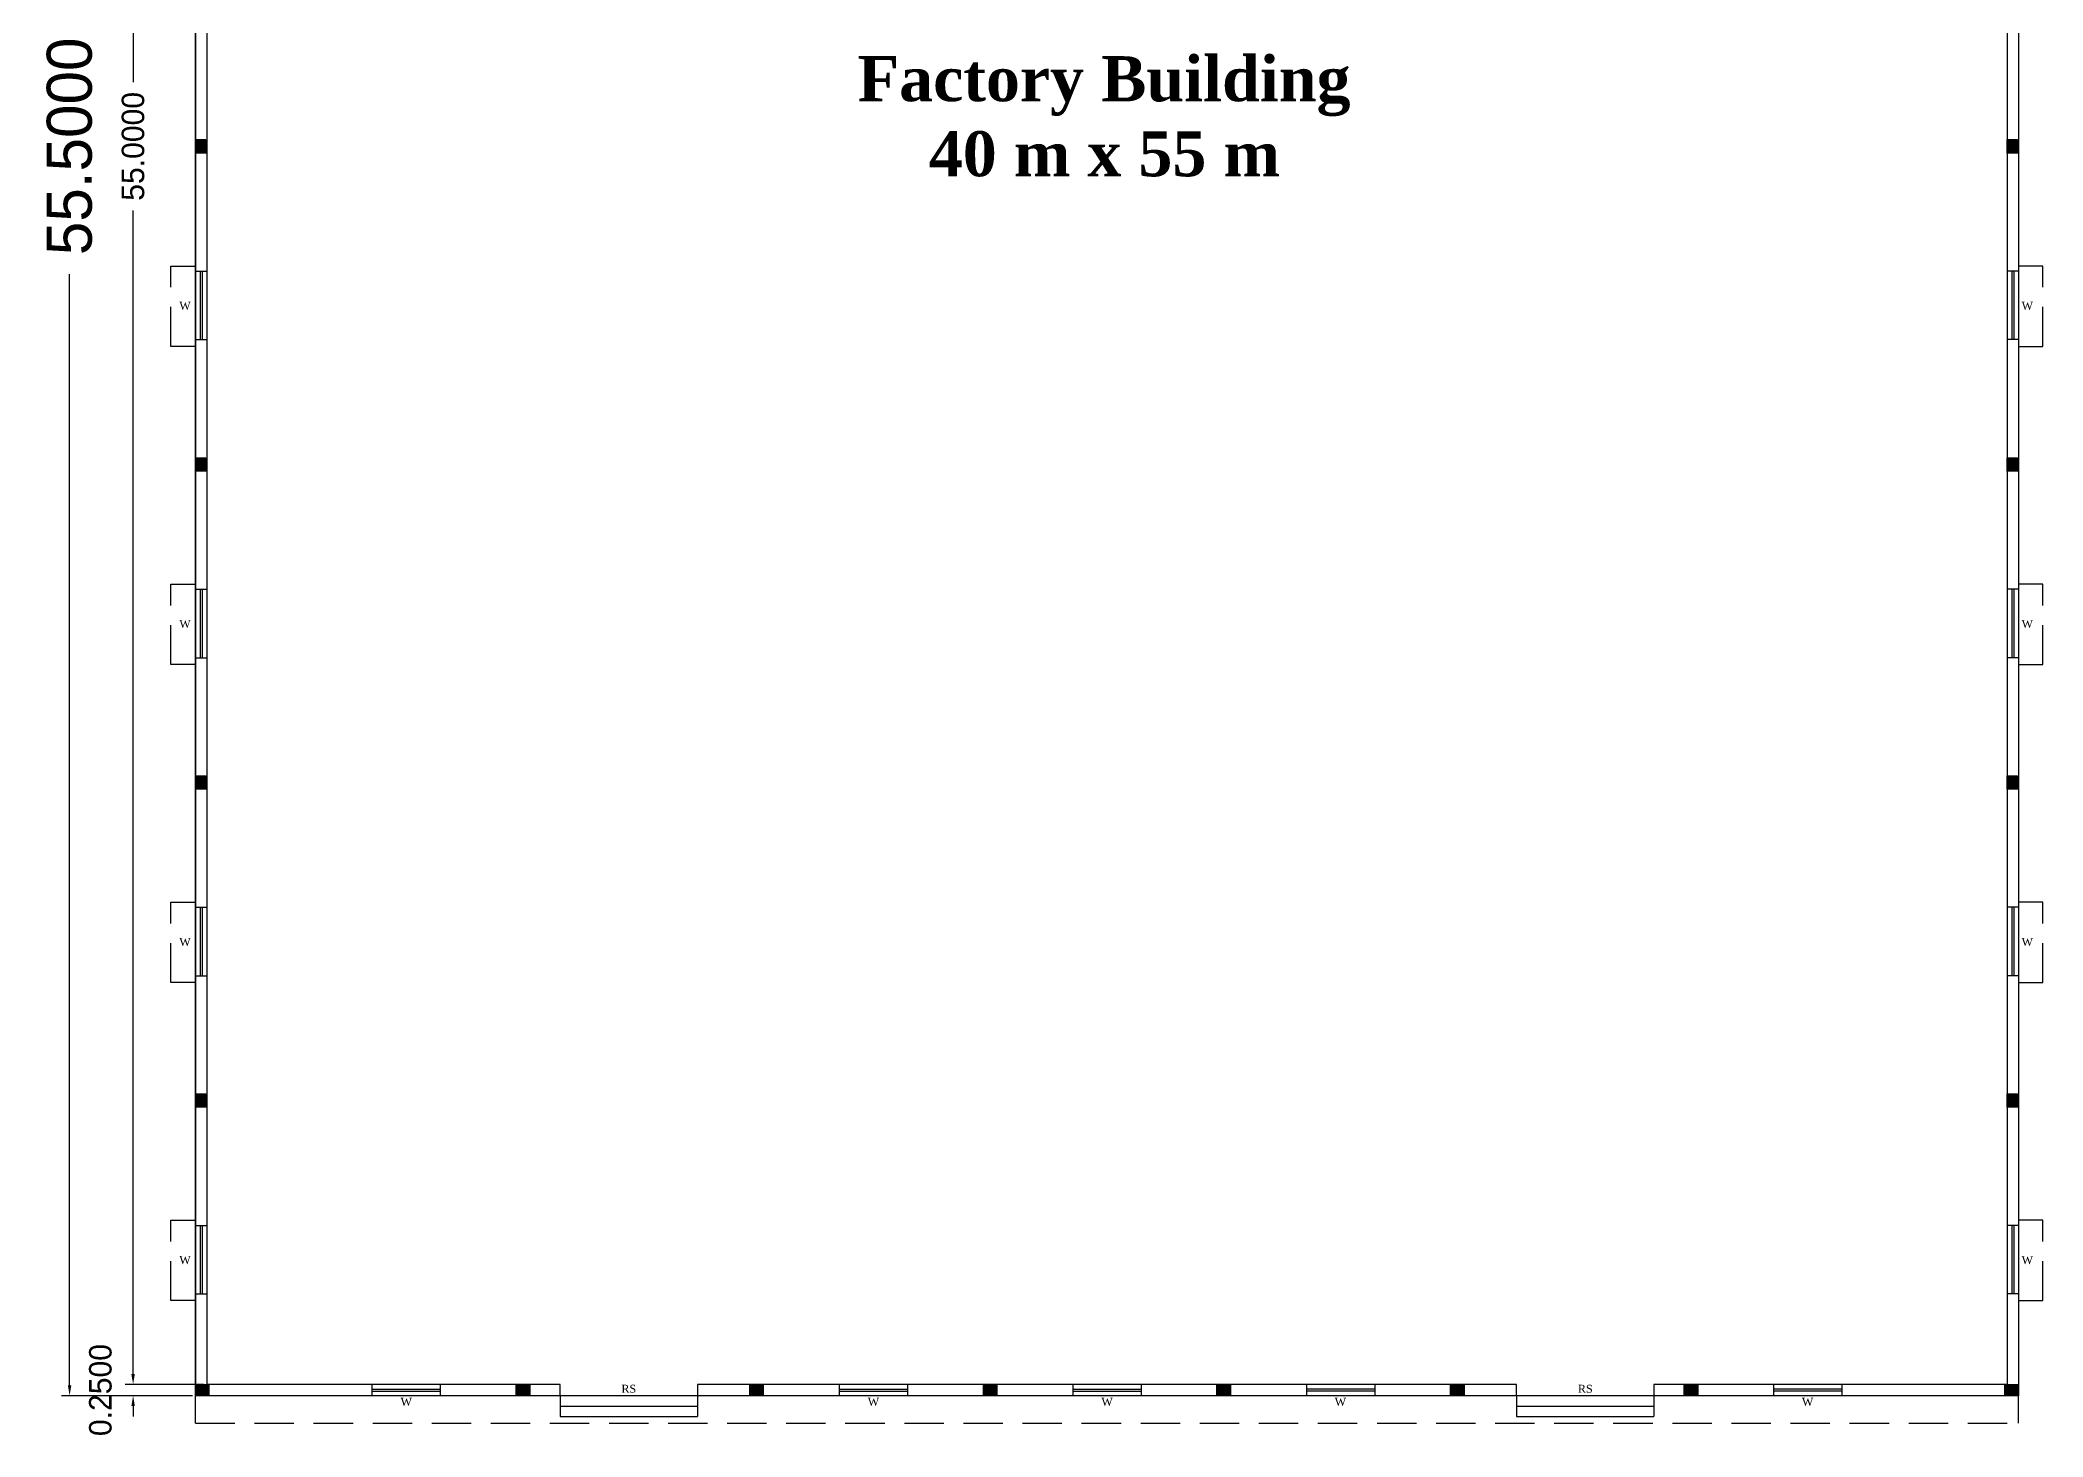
# Model space of a CAD drawing. Header units: metres. Extents: x 0 to 1012, y 0 to 496.
# Drawn here: x 726.31 to 770.81, y 190.71 to 221.74 of the extents above; entities that cross this region are included whole.
import ezdxf

# ---------------------------------------------------------------- set-up
doc = ezdxf.new("R2010")
doc.units = ezdxf.units.M
doc.header["$LTSCALE"] = 3.5
doc.header["$MEASUREMENT"] = 0
doc.linetypes.add('HIDDEN', pattern=[0.375, 0.25, -0.125])
doc.layers.get('0').update_dxf_attribs({"linetype": 'CONTINUOUS'})
doc.layers.get('DEFPOINTS').update_dxf_attribs({"linetype": 'CONTINUOUS'})
doc.layers.add('0 @ 0.001', color=7, linetype='CONTINUOUS')
doc.styles.add('Notes', font='arial.ttf', dxfattribs={"height": 3})
doc.styles.add('RomanS', font='romans.shx')
doc.dimstyles.get("Standard").update_dxf_attribs({"dimtxt": 0.18, "dimasz": 0.18, "dimexe": 0.18, "dimexo": 0.0625, "dimgap": 0.09, "dimtad": 0, "dimtih": 1, "dimtoh": 1, "dimdec": 4, "dimzin": 0, "dimdsep": 46, "dimtxsty": 'Standard', "dimcen": 0.09, "dimadec": 0, "dimazin": 0, "dimtfac": 1, "dimtdec": 4, "dimtofl": 0, "dimtmove": 0, "dimatfit": 3, "dimfxl": 0, "dimtolj": 1, "dimtzin": 0, "dimarcsym": 0})

# ---------------------------------------------------------------- blocks, each defined once
blk = doc.blocks.new('*D29')
at = {"color": 0, "lineweight": -2}
for p, q in [((729.698, 247.128), (726.784, 247.128)), ((726.964, 246.898), (726.964, 222.218)), ((726.964, 191.858), (726.964, 216.538)), ((729.698, 191.628), (726.784, 191.628))]:
    blk.add_line(p, q, dxfattribs=at)
at = {"color": 0}
for points in [[(726.926, 246.898), (727.002, 246.898), (726.964, 247.128)], [(726.926, 191.858), (727.002, 191.858), (726.964, 191.628)]]:
    blk.add_solid(points, dxfattribs=at)
at = {"layer": 'DEFPOINTS', "color": 0}
for p in [(729.76, 247.128), (726.964, 191.628), (729.76, 191.628)]:
    blk.add_point(p, dxfattribs=at)
at = {"color": 0, "insert": (726.964, 219.378), "char_height": 1, "attachment_point": 5, "rotation": 90}
blk.add_mtext('\\A1;55.5000', dxfattribs=at)
blk = doc.blocks.new('*D30')
at = {"color": 0, "lineweight": -2}
for p, q in [((729.948, 246.878), (728.195, 246.878)), ((728.375, 246.648), (728.375, 220.801)), ((728.375, 192.108), (728.375, 217.954)), ((729.948, 191.878), (728.195, 191.878))]:
    blk.add_line(p, q, dxfattribs=at)
at = {"color": 0}
for points in [[(728.336, 246.648), (728.413, 246.648), (728.375, 246.878)], [(728.336, 192.108), (728.413, 192.108), (728.375, 191.878)]]:
    blk.add_solid(points, dxfattribs=at)
at = {"layer": 'DEFPOINTS', "color": 0}
for p in [(728.375, 246.878), (730.01, 246.878), (730.01, 191.878)]:
    blk.add_point(p, dxfattribs=at)
at = {"color": 0, "insert": (728.375, 219.378), "char_height": 0.5, "attachment_point": 5, "rotation": 90}
blk.add_mtext('\\A1;55.0000', dxfattribs=at)
blk = doc.blocks.new('*D32')
at = {"color": 0, "lineweight": -2}
for p, q in [((728.375, 192.108), (728.375, 192.338)), ((729.948, 191.878), (728.195, 191.878)), ((729.698, 191.628), (728.195, 191.628)), ((728.375, 191.398), (728.375, 191.168))]:
    blk.add_line(p, q, dxfattribs=at)
at = {"color": 0}
for points in [[(728.336, 192.108), (728.413, 192.108), (728.375, 191.878)], [(728.336, 191.398), (728.413, 191.398), (728.375, 191.628)]]:
    blk.add_solid(points, dxfattribs=at)
at = {"layer": 'DEFPOINTS', "color": 0}
for p in [(730.01, 191.878), (728.375, 191.628), (729.76, 191.628)]:
    blk.add_point(p, dxfattribs=at)
at = {"color": 0, "insert": (727.65, 191.753), "char_height": 0.5, "attachment_point": 5, "rotation": 90}
blk.add_mtext('\\A1;0.2500', dxfattribs=at)

msp = doc.modelspace()

# ---------------------------------------------------------------- hatches: boundary and pattern name
h = msp.add_hatch(color=256)
h.dxf.hatch_style = 1
h.paths.add_polyline_path([(730.01035, 219.22778), (730.01035, 219.52778), (729.76035, 219.52778), (729.76035, 219.22778)])
h = msp.add_hatch(color=256)
h.dxf.hatch_style = 1
h.paths.add_polyline_path([(770.26035, 219.22778), (770.26035, 219.52778), (770.01035, 219.52778), (770.01035, 219.22778)])
h = msp.add_hatch(color=256)
h.dxf.hatch_style = 1
h.paths.add_polyline_path([(730.01035, 212.16278), (730.01035, 212.46278), (729.76035, 212.46278), (729.76035, 212.16278)])
h = msp.add_hatch(color=256)
h.dxf.hatch_style = 1
h.paths.add_polyline_path([(770.26035, 212.16278), (770.26035, 212.46278), (770.01035, 212.46278), (770.01035, 212.16278)])
h = msp.add_hatch(color=256)
h.dxf.hatch_style = 1
h.paths.add_polyline_path([(730.01035, 205.09778), (730.01035, 205.39778), (729.76035, 205.39778), (729.76035, 205.09778)])
h = msp.add_hatch(color=256)
h.dxf.hatch_style = 1
h.paths.add_polyline_path([(770.26035, 205.09778), (770.26035, 205.39778), (770.01035, 205.39778), (770.01035, 205.09778)])
h = msp.add_hatch(color=256)
h.dxf.hatch_style = 1
h.paths.add_polyline_path([(730.01035, 198.03278), (730.01035, 198.33278), (729.76035, 198.33278), (729.76035, 198.03278)])
h = msp.add_hatch(color=256)
h.dxf.hatch_style = 1
h.paths.add_polyline_path([(770.26035, 198.03278), (770.26035, 198.33278), (770.01035, 198.33278), (770.01035, 198.03278)])
h = msp.add_hatch(color=256)
h.dxf.hatch_style = 1
h.paths.add_polyline_path([(730.06035, 191.87778), (729.76035, 191.87778), (729.76035, 191.62778), (730.06035, 191.62778)])
h = msp.add_hatch(color=256)
h.dxf.hatch_style = 1
h.paths.add_polyline_path([(737.18535, 191.87778), (736.88535, 191.87778), (736.88535, 191.62778), (737.18535, 191.62778)])
h = msp.add_hatch(color=256)
h.dxf.hatch_style = 1
h.paths.add_polyline_path([(742.37535, 191.87778), (742.07535, 191.87778), (742.07535, 191.62778), (742.37535, 191.62778)])
h = msp.add_hatch(color=256)
h.dxf.hatch_style = 1
h.paths.add_polyline_path([(747.56535, 191.87778), (747.26535, 191.87778), (747.26535, 191.62778), (747.56535, 191.62778)])
h = msp.add_hatch(color=256)
h.dxf.hatch_style = 1
h.paths.add_polyline_path([(752.75535, 191.87778), (752.45535, 191.87778), (752.45535, 191.62778), (752.75535, 191.62778)])
h = msp.add_hatch(color=256)
h.dxf.hatch_style = 1
h.paths.add_polyline_path([(757.94535, 191.87778), (757.64535, 191.87778), (757.64535, 191.62778), (757.94535, 191.62778)])
h = msp.add_hatch(color=256)
h.dxf.hatch_style = 1
h.paths.add_polyline_path([(763.13535, 191.87778), (762.83535, 191.87778), (762.83535, 191.62778), (763.13535, 191.62778)])
h = msp.add_hatch(color=256)
h.dxf.hatch_style = 1
h.paths.add_polyline_path([(770.26035, 191.87778), (769.96035, 191.87778), (769.96035, 191.62778), (770.26035, 191.62778)])

# ---------------------------------------------------------------- linework, layer by layer
for p, q in [((729.76035, 247.12778), (729.76035, 191.62778)), ((770.26035, 247.12778), (770.26035, 191.62778)), ((770.01035, 246.87778), (770.01035, 191.87778)), ((730.01035, 240.82778), (730.01035, 191.87778)), ((729.76035, 219.22778), (729.76035, 219.52778)), ((729.76035, 219.52778), (729.99035, 219.52778)), ((730.01035, 219.52778), (730.01035, 219.22778)), ((770.01035, 219.22778), (770.01035, 219.52778)), ((770.01035, 219.52778), (770.24035, 219.52778)), ((770.26035, 219.52778), (770.26035, 219.22778)), ((730.01035, 219.22778), (729.76035, 219.22778)), ((770.26035, 219.22778), (770.01035, 219.22778)), ((729.76035, 216.60528), (730.01035, 216.60528)), ((729.86325, 216.60528), (729.86325, 215.08528)), ((729.90746, 216.60528), (729.90746, 215.08528)), ((770.26035, 216.60528), (770.01035, 216.60528)), ((770.11325, 216.60528), (770.11325, 215.08528)), ((770.15746, 216.60528), (770.15746, 215.08528)), ((729.76035, 215.08528), (730.01035, 215.08528)), ((770.26035, 215.08528), (770.01035, 215.08528)), ((729.76035, 212.16278), (729.76035, 212.46278)), ((729.76035, 212.46278), (729.99035, 212.46278)), ((730.01035, 212.46278), (730.01035, 212.16278)), ((770.01035, 212.16278), (770.01035, 212.46278)), ((770.01035, 212.46278), (770.24035, 212.46278)), ((770.26035, 212.46278), (770.26035, 212.16278)), ((730.01035, 212.16278), (729.76035, 212.16278)), ((770.26035, 212.16278), (770.01035, 212.16278)), ((729.76035, 209.54028), (730.01035, 209.54028)), ((729.86325, 209.54028), (729.86325, 208.02028)), ((729.90746, 209.54028), (729.90746, 208.02028)), ((770.26035, 209.54028), (770.01035, 209.54028)), ((770.11325, 209.54028), (770.11325, 208.02028)), ((770.15746, 209.54028), (770.15746, 208.02028)), ((729.76035, 208.02028), (730.01035, 208.02028)), ((770.26035, 208.02028), (770.01035, 208.02028)), ((729.76035, 205.09778), (729.76035, 205.39778)), ((729.76035, 205.39778), (729.99035, 205.39778)), ((730.01035, 205.39778), (730.01035, 205.09778)), ((770.01035, 205.09778), (770.01035, 205.39778)), ((770.01035, 205.39778), (770.24035, 205.39778)), ((770.26035, 205.39778), (770.26035, 205.09778)), ((730.01035, 205.09778), (729.76035, 205.09778)), ((770.26035, 205.09778), (770.01035, 205.09778)), ((729.76035, 202.47528), (730.01035, 202.47528)), ((729.86325, 202.47528), (729.86325, 200.95528)), ((729.90746, 202.47528), (729.90746, 200.95528)), ((770.26035, 202.47528), (770.01035, 202.47528)), ((770.11325, 202.47528), (770.11325, 200.95528)), ((770.15746, 202.47528), (770.15746, 200.95528)), ((729.76035, 200.95528), (730.01035, 200.95528)), ((770.26035, 200.95528), (770.01035, 200.95528)), ((729.76035, 198.03278), (729.76035, 198.33278)), ((729.76035, 198.33278), (729.99035, 198.33278)), ((730.01035, 198.03278), (729.76035, 198.03278)), ((730.01035, 198.33278), (730.01035, 198.03278)), ((770.01035, 198.03278), (770.01035, 198.33278)), ((770.01035, 198.33278), (770.24035, 198.33278)), ((770.26035, 198.03278), (770.01035, 198.03278)), ((770.26035, 198.33278), (770.26035, 198.03278)), ((729.76035, 195.41028), (730.01035, 195.41028)), ((729.86325, 195.41028), (729.86325, 193.89028)), ((729.90746, 195.41028), (729.90746, 193.89028)), ((770.26035, 195.41028), (770.01035, 195.41028)), ((770.11325, 195.41028), (770.11325, 193.89028)), ((770.15746, 195.41028), (770.15746, 193.89028)), ((729.76035, 193.89028), (730.01035, 193.89028)), ((770.26035, 193.89028), (770.01035, 193.89028)), ((729.76035, 191.87778), (730.06035, 191.87778)), ((729.76035, 191.62778), (729.76035, 191.85778)), ((737.86035, 191.87778), (730.01035, 191.87778)), ((730.06035, 191.87778), (730.06035, 191.62778)), ((733.68035, 191.87778), (733.68035, 191.62778)), ((735.20035, 191.87778), (735.20035, 191.62778)), ((736.88535, 191.87778), (737.18535, 191.87778)), ((736.88535, 191.62778), (736.88535, 191.85778)), ((737.18535, 191.87778), (737.18535, 191.62778)), ((737.86035, 191.62778), (737.86035, 191.87778)), ((759.11035, 191.87778), (740.91035, 191.87778)), ((740.91035, 191.87778), (740.91035, 191.62778)), ((742.07535, 191.87778), (742.37535, 191.87778)), ((742.07535, 191.62778), (742.07535, 191.85778)), ((742.37535, 191.87778), (742.37535, 191.62778)), ((744.06035, 191.87778), (744.06035, 191.62778)), ((745.58035, 191.87778), (745.58035, 191.62778)), ((747.26535, 191.87778), (747.56535, 191.87778)), ((747.26535, 191.62778), (747.26535, 191.85778)), ((747.56535, 191.87778), (747.56535, 191.62778)), ((749.25035, 191.87778), (749.25035, 191.62778)), ((750.77035, 191.87778), (750.77035, 191.62778)), ((752.45535, 191.87778), (752.75535, 191.87778)), ((752.45535, 191.62778), (752.45535, 191.85778)), ((752.75535, 191.87778), (752.75535, 191.62778)), ((754.44035, 191.87778), (754.44035, 191.62778)), ((755.96035, 191.87778), (755.96035, 191.62778)), ((757.64535, 191.87778), (757.94535, 191.87778)), ((757.64535, 191.62778), (757.64535, 191.85778)), ((757.94535, 191.87778), (757.94535, 191.62778)), ((759.11035, 191.62778), (759.11035, 191.87778)), ((770.01035, 191.87778), (762.16035, 191.87778)), ((762.16035, 191.87778), (762.16035, 191.62778)), ((762.83535, 191.87778), (763.13535, 191.87778)), ((762.83535, 191.62778), (762.83535, 191.85778)), ((763.13535, 191.87778), (763.13535, 191.62778)), ((764.82035, 191.87778), (764.82035, 191.62778)), ((766.34035, 191.87778), (766.34035, 191.62778)), ((769.96035, 191.87778), (770.26035, 191.87778)), ((769.96035, 191.62778), (769.96035, 191.85778)), ((770.26035, 191.87778), (770.26035, 191.62778)), ((770.26035, 191.62778), (729.76035, 191.62778)), ((730.06035, 191.62778), (729.76035, 191.62778)), ((733.68035, 191.77489), (735.20035, 191.77489)), ((733.68035, 191.73068), (735.20035, 191.73068)), ((737.18535, 191.62778), (736.88535, 191.62778)), ((737.86035, 191.62778), (737.86035, 191.39778)), ((737.86035, 191.39778), (740.91035, 191.39778)), ((737.86035, 191.39778), (737.86035, 191.16778)), ((740.91035, 191.62778), (740.91035, 191.39778)), ((740.91035, 191.39778), (740.91035, 191.16778)), ((742.37535, 191.62778), (742.07535, 191.62778)), ((744.06035, 191.77489), (745.58035, 191.77489)), ((744.06035, 191.73068), (745.58035, 191.73068)), ((747.56535, 191.62778), (747.26535, 191.62778)), ((749.25035, 191.77489), (750.77035, 191.77489)), ((749.25035, 191.73068), (750.77035, 191.73068)), ((752.75535, 191.62778), (752.45535, 191.62778)), ((755.96035, 191.77489), (754.44035, 191.77489)), ((755.96035, 191.73068), (754.44035, 191.73068)), ((757.94535, 191.62778), (757.64535, 191.62778)), ((759.11035, 191.62778), (759.11035, 191.39778)), ((759.11035, 191.39778), (762.16035, 191.39778)), ((759.11035, 191.39778), (759.11035, 191.16778)), ((762.16035, 191.62778), (762.16035, 191.39778)), ((762.16035, 191.39778), (762.16035, 191.16778)), ((763.13535, 191.62778), (762.83535, 191.62778)), ((766.34035, 191.77489), (764.82035, 191.77489)), ((766.34035, 191.73068), (764.82035, 191.73068)), ((770.26035, 191.62778), (769.96035, 191.62778)), ((737.86035, 191.16778), (740.91035, 191.16778)), ((759.11035, 191.16778), (762.16035, 191.16778))]:
    msp.add_line(p, q)
at = {"linetype": 'HIDDEN'}
for p, q in [((729.21541, 214.93528), (729.21541, 216.71901)), ((729.21541, 216.71901), (729.76035, 216.71901)), ((770.8053, 216.71901), (770.26035, 216.71901)), ((770.8053, 214.93528), (770.8053, 216.71901)), ((729.76035, 214.93528), (729.21541, 214.93528)), ((770.26035, 214.93528), (770.8053, 214.93528)), ((729.21541, 207.87028), (729.21541, 209.65401)), ((729.21541, 209.65401), (729.76035, 209.65401)), ((770.8053, 209.65401), (770.26035, 209.65401)), ((770.8053, 207.87028), (770.8053, 209.65401)), ((729.76035, 207.87028), (729.21541, 207.87028)), ((770.26035, 207.87028), (770.8053, 207.87028)), ((729.21541, 200.80528), (729.21541, 202.58901)), ((729.21541, 202.58901), (729.76035, 202.58901)), ((770.8053, 202.58901), (770.26035, 202.58901)), ((770.8053, 200.80528), (770.8053, 202.58901)), ((729.76035, 200.80528), (729.21541, 200.80528)), ((770.26035, 200.80528), (770.8053, 200.80528)), ((729.21541, 193.74028), (729.21541, 195.52401)), ((729.21541, 195.52401), (729.76035, 195.52401)), ((770.8053, 195.52401), (770.26035, 195.52401)), ((770.8053, 193.74028), (770.8053, 195.52401)), ((729.76035, 193.74028), (729.21541, 193.74028)), ((770.26035, 193.74028), (770.8053, 193.74028)), ((729.76035, 191.01778), (729.76035, 191.62778)), ((770.26035, 191.01778), (770.26035, 191.62778)), ((729.76035, 191.01778), (770.26035, 191.01778))]:
    msp.add_line(p, q, dxfattribs=at)
msp.add_lwpolyline([(770.26035, 191.62778), (729.76035, 191.62778), (729.76035, 247.12778), (770.26035, 247.12778)], close=True)

# ---------------------------------------------------------------- texts
at = {"char_height": 0.1777477, "style": 'RomanS'}
for s, insert, width, attachment_point in [('{\\fTimes New Roman Baltic|b0|i0|c0|p18;W}', (729.4012, 215.74343), 0.2428091, 7), ('{\\fTimes New Roman Baltic|b0|i0|c0|p18;W}', (770.33162, 215.74343), 0.2428091, 7), ('{\\fTimes New Roman Baltic|b0|i0|c0|p18;W}', (729.4012, 208.67843), 0.2428091, 7), ('{\\fTimes New Roman Baltic|b0|i0|c0|p18;W}', (770.33162, 208.67843), 0.2428091, 7), ('{\\fTimes New Roman Baltic|b0|i0|c0|p18;W}', (729.4012, 201.61343), 0.2428091, 7), ('{\\fTimes New Roman Baltic|b0|i0|c0|p18;W}', (770.33162, 201.61343), 0.2428091, 7), ('{\\fTimes New Roman Baltic|b0|i0|c0|p18;W}', (729.4012, 194.54843), 0.2428091, 7), ('{\\fTimes New Roman Baltic|b0|i0|c0|p18;W}', (770.33162, 194.54843), 0.2428091, 7), ('{\\fTimes New Roman Baltic|b0|i0|c0|p18;RS}', (739.22373, 191.69001), 0.5581336, 7), ('{\\fTimes New Roman Baltic|b0|i0|c0|p18;RS}', (739.22373, 191.69001), 0.5581336, 7), ('{\\fTimes New Roman Baltic|b0|i0|c0|p18;RS}', (760.47373, 191.69001), 0.5581336, 7), ('{\\fTimes New Roman Baltic|b0|i0|c0|p18;W}', (734.31682, 191.39894), 0.2428091, 7), ('{\\fTimes New Roman Baltic|b0|i0|c0|p18;W}', (744.69682, 191.39894), 0.2428091, 7), ('{\\fTimes New Roman Baltic|b0|i0|c0|p18;W}', (749.88682, 191.39894), 0.2428091, 7), ('{\\fTimes New Roman Baltic|b0|i0|c0|p18;W}', (755.32389, 191.39894), 0.2428091, 9), ('{\\fTimes New Roman Baltic|b0|i0|c0|p18;W}', (765.70389, 191.39894), 0.2428091, 9)]:
    msp.add_mtext(s, dxfattribs=dict(at, insert=insert, width=width, attachment_point=attachment_point))
at = {"layer": '0 @ 0.001', "insert": (743.54716, 221.38119), "char_height": 1, "attachment_point": 1, "style": 'Notes'}
msp.add_mtext_dynamic_manual_height_columns('{\\fTimes New Roman|b1|i0|c0|p18;\\W2.44682; \\W1;Factory Building\\P{\\W6.636277; }40 m x 55 m}', width=12.4794426, gutter_width=0.015, heights=[0], dxfattribs=at)

# ---------------------------------------------------------------- dimensions: what is measured, and where the dimension line sits
for base, p1, p2, override, picture, middle in [((726.96389, 191.62778), (729.76035, 247.12778), (729.76035, 191.62778), {"dimtxt": 1, "dimasz": 0.23, "dimtmove": 2}, '*D29', (726.96389, 219.37778)), ((728.37468, 246.87778), (730.01035, 191.87778), (730.01035, 246.87778), {"dimtxt": 0.5, "dimasz": 0.23, "dimtmove": 2}, '*D30', (728.37468, 219.37778)), ((728.37468, 191.62778), (730.01035, 191.87778), (729.76035, 191.62778), {"dimtxt": 0.5, "dimasz": 0.23, "dimtmove": 2}, '*D32', (727.64968, 191.75278))]:
    dim = msp.add_linear_dim(base=base, p1=p1, p2=p2, angle=90, dimstyle='Standard', override=override)
    dim.commit()
    dim.dimension.update_dxf_attribs({"geometry": picture, "text_midpoint": middle, "text_rotation": 90})

doc.saveas('drawing.dxf')
